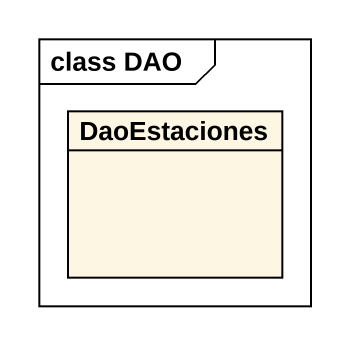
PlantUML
@startuml
mainframe class DAO
hide circle
hide empty members
class DaoEstaciones
@enduml
